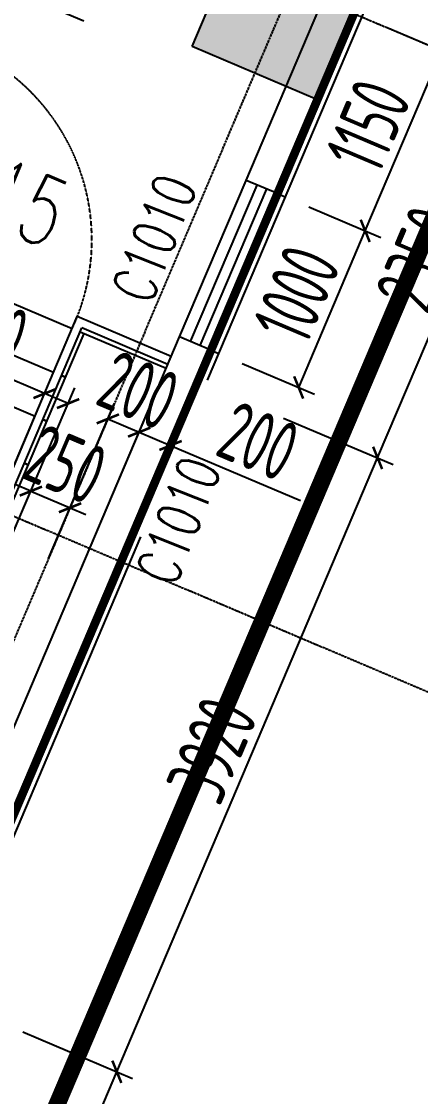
# Model space of a CAD drawing. Extents: x 11778731 to 12007717, y -6694179 to -6363962.
# Drawn here: x 11982956 to 11985299, y -6436845 to -6430526 of the extents above; entities that cross this region are included whole.
import ezdxf
from ezdxf.enums import TextEntityAlignment as Align
from ezdxf.xclip import XClip

# ---------------------------------------------------------------- set-up
doc = ezdxf.new("R2010")
doc.units = 0
doc.header["$LTSCALE"] = 10
doc.header["$MEASUREMENT"] = 0
doc.header["$XCLIPFRAME"] = 0
for name, pattern in [('A3-RG-axis-100$0$CENTER', [2, 1.25, -0.25, 0.25, -0.25]), ('A3-RI-3F$0$DASH', [0.35, 0.25, -0.1]), ('A3-RV-3F$0$HIDDEN2', [0.1875, 0.125, -0.0625]), ('DASHED2', [0.375, 0.25, -0.125])]:
    doc.linetypes.add(name, pattern=pattern)
for name, color, linetype in [('A-CLOD', 200, 'Continuous'), ('A3-RB-3F-100$0$A-DIMS-100', 1, 'Continuous'), ('A3-RG-axis-100$0$A-GRID', 1, 'A3-RG-axis-100$0$CENTER'), ('A3-RI-3F$0$A-FLOR', 2, 'Continuous'), ('A3-RI-3F$0$A-GLAZ', 140, 'Continuous'), ('A3-RI-3F$0$A-WALL', 7, 'Continuous'), ('A3-RI-3F$0$A-WALL-FINI', 95, 'Continuous'), ('A3-RS-1F$0$A-HATH-GRAY', 8, 'Continuous'), ('A3-RS-1F$0$A-WALL', 7, 'Continuous'), ('A3-RV-3F$0$A-STRS', 50, 'Continuous'), ('A3-RV-3F$0$A-STRS-HRAL', 80, 'Continuous'), ('A3-RV-3F$0$A-SYMB-STRS', 1, 'Continuous'), ('A3-SYMB-3F-100$0$A-SYMB', 4, 'Continuous'), ('A3-SYMB-3F-100$0$A-SYMB-DOOR', 3, 'Continuous'), ('A3-SYMB-3F-100$0$A-SYMB-DOOR1', 3, 'Continuous'), ('A3-SYMB-3F-100$0$A-SYMB-DOOR2', 3, 'Continuous'), ('A3-SYMB-3F-100$0$A-SYMB-DOOR3', 3, 'Continuous'), ('A3-SYMB-3F-100$0$A-SYMB-NAME', 4, 'Continuous'), ('A3-SYMB-3F-100$0$A-SYMB-NAME-E', 4, 'Continuous'), ('A3-SYMB-3F-100$0$A-SYMB-STRS', 1, 'Continuous')]:
    doc.layers.add(name, color=color, linetype=linetype)
doc.styles.add('A3-RB-3F-100$0$XD2008', font='xd-hzs.shx', dxfattribs={"width": 0.7, "bigfont": 'xd-hztxt.shx'})
doc.styles.add('A3-SYMB-3F-100$0$ECADI-TXT', font='simplex.shx', dxfattribs={"bigfont": 'hztxt.shx'})
doc.styles.add('A3-SYMB-3F-100$0$XD2008', font='hzs.shx', dxfattribs={"width": 0.7, "bigfont": 'hztxt.shx'})
doc.dimstyles.new('A3-RB-3F-100$0$XD100$0', dxfattribs={"dimscale": 100, "dimtxt": 3.5, "dimasz": 1, "dimexe": 1, "dimexo": 2, "dimgap": 0.5, "dimtad": 1, "dimdec": 0, "dimdsep": 46, "dimtxsty": 'A3-RB-3F-100$0$XD2008', "dimblk1": 'A3-RB-3F-100$0$_ARCHTICK', "dimblk2": 'A3-RB-3F-100$0$_ARCHTICK', "dimsah": 1, "dimcen": 2.5, "dimclrt": 4, "dimaunit": 1, "dimadec": 0, "dimazin": 0, "dimtfac": 1, "dimtdec": 0, "dimtix": 1, "dimtmove": 0, "dimatfit": 3, "dimfxl": 0, "dimtolj": 1, "dimtzin": 0, "dimarcsym": 0})

# ---------------------------------------------------------------- blocks, each defined once
blk = doc.blocks.new('A3-RV-3F')
at = {"layer": 'A3-RV-3F$0$A-STRS'}
for p, q in [((11982103.6, -6431841.8), (11983254.2, -6432330.2)), ((11981994.2, -6432099.5), (11983144.8, -6432587.9)), ((11981994.2, -6432099.5), (11983144.8, -6432587.9)), ((11981791.6, -6435967.9), (11983323.3, -6432359.5)), ((11981884.8, -6432357.2), (11983035.4, -6432845.6)), ((11981884.8, -6432357.2), (11983035.4, -6432845.6)), ((11983300.2, -6432349.7), (11983806.5, -6432564.6)), ((11983190.8, -6432607.5), (11983213.9, -6432617.2)), ((11983213.9, -6432617.2), (11983190.8, -6432607.5)), ((11983081.4, -6432865.2), (11983104.4, -6432874.9)), ((11983104.4, -6432874.9), (11983081.4, -6432865.2)), ((11982972, -6433122.9), (11982995, -6433132.7)), ((11982995, -6433132.7), (11982972, -6433122.9))]:
    blk.add_line(p, q, dxfattribs=at)
at = {"layer": 'A3-RV-3F$0$A-STRS-HRAL'}
for p, q in [((11981693.3, -6436007.6), (11983283.5, -6432261.1)), ((11983835.8, -6432495.6), (11983283.5, -6432261.1)), ((11981758.8, -6435981.1), (11983310, -6432326.7)), ((11983816.3, -6432541.6), (11983310, -6432326.7))]:
    blk.add_line(p, q, dxfattribs=at)
at = {"layer": 'A3-RV-3F$0$A-SYMB-STRS', "linetype": 'A3-RV-3F$0$HIDDEN2'}
blk.add_lwpolyline([(11980676.7, -6431236.1, -0.428236), (11982325.6, -6430550.9), (11982601.8, -6430668.1, -0.428308), (11983254.2, -6432330.2)], format="xyb", dxfattribs=at)
blk = doc.blocks.new('A3-RI-3F')
at = {"layer": 'A3-RI-3F$0$A-FLOR', "linetype": 'A3-RI-3F$0$DASH', "const_width": 50}
blk.add_lwpolyline([(11922838.4, -6425913.8), (11977074.7, -6448935.7), (11985123.7, -6429973.3), (11974261.7, -6425362.6), (11988321.8, -6392239.2), (11978237.5, -6391710.7), (11978173.5, -6391907.6), (11943983, -6380798.4), (11944557.8, -6379029.5), (11938185.7, -6376959.1), (11937611, -6378728), (11907835.3, -6369053.3)], dxfattribs=at)
at = {"layer": 'A3-RI-3F$0$A-GLAZ'}
for p, q in [((11983884.7, -6432380.5), (11984275.4, -6431460)), ((11983949.1, -6432407.9), (11984339.8, -6431487.4)), ((11984395.1, -6431510.8), (11984004.3, -6432431.3)), ((11984459.5, -6431538.2), (11984068.8, -6432458.7))]:
    blk.add_line(p, q, dxfattribs=at)
at = {"layer": 'A3-RI-3F$0$A-WALL'}
for p, q in [((11984459.5, -6431538.2), (11985123.7, -6429973.3)), ((11984275.4, -6431460), (11984861.5, -6430079.3)), ((11984459.5, -6431538.2), (11984275.4, -6431460)), ((11984459.5, -6431538.2), (11984275.4, -6431460)), ((11981559.8, -6437857.5), (11983884.7, -6432380.5)), ((11984068.8, -6432458.7), (11983884.7, -6432380.5)), ((11981568.1, -6438349.9), (11984068.8, -6432458.7))]:
    blk.add_line(p, q, dxfattribs=at)
at = {"layer": 'A3-RI-3F$0$A-WALL-FINI'}
for p, q in [((11984048.4, -6432634.7), (11985189.3, -6429946.8)), ((11984459.5, -6431538.2), (11984505.5, -6431557.7)), ((11984068.8, -6432458.7), (11984114.8, -6432478.2)), ((11981614.1, -6438369.5), (11983657.6, -6433555.2))]:
    blk.add_line(p, q, dxfattribs=at)
blk = doc.blocks.new('A3-RG-axis-100')
at = {"layer": 'A3-RG-axis-100$0$A-GRID'}
for p, q in [((11907163.4, -6401280.8), (11992184.7, -6437370.3)), ((11987939.3, -6422316.5), (11976921.4, -6448273.1)), ((11972482, -6425204.7), (11993552.3, -6434148.5))]:
    blk.add_line(p, q, dxfattribs=at)
blk = doc.blocks.new('A3-SYMB-3F-100$0$ECADI-TAG-NAME')
at = {"layer": 'A3-SYMB-3F-100$0$A-SYMB-NAME', "style": 'A3-SYMB-3F-100$0$ECADI-TXT', "width": 0.7}
blk.add_attdef('CHINESENAME', (1.855, 1.528), '', height=4, dxfattribs=at)
at = {"layer": 'A3-SYMB-3F-100$0$A-SYMB-NAME-E', "style": 'A3-SYMB-3F-100$0$ECADI-TXT', "width": 0.7}
blk.add_attdef('ENGLISHLOW', (2.183, 6.956), '', height=2.5, dxfattribs=at)
blk = doc.blocks.new('A3-SYMB-3F-100$0$ECADI-TAG-DOOR')
at = {"layer": 'A3-SYMB-3F-100$0$A-SYMB-DOOR', "style": 'A3-SYMB-3F-100$0$ECADI-TXT', "width": 0.7}
for tag, p in [('门窗主编号1', (-6.414, 7.257)), ('门窗主编号2', (2.085, 7.257))]:
    blk.add_attdef(tag, p, '', height=2.5, dxfattribs=at)
at = {"layer": 'A3-SYMB-3F-100$0$A-SYMB-DOOR', "style": 'A3-SYMB-3F-100$0$ECADI-TXT', "width": 0.7, "flags": 1}
for tag, p in [('洞口尺寸(宽X高)', (-6.416, 1.62)), ('备注', (-6.394, -1.213))]:
    blk.add_attdef(tag, p, '', height=2.5, dxfattribs=at)
at = {"layer": 'A3-SYMB-3F-100$0$A-SYMB-DOOR1', "style": 'A3-SYMB-3F-100$0$ECADI-TXT', "width": 0.7}
blk.add_attdef('门窗辅编号1', (-6.414, 4.413), '', height=2.5, dxfattribs=at)
at = {"layer": 'A3-SYMB-3F-100$0$A-SYMB-DOOR2', "style": 'A3-SYMB-3F-100$0$ECADI-TXT', "width": 0.7}
blk.add_attdef('门窗辅编号2', (-2.861, 4.413), '', height=2.5, dxfattribs=at)
at = {"layer": 'A3-SYMB-3F-100$0$A-SYMB-DOOR3', "style": 'A3-SYMB-3F-100$0$ECADI-TXT', "width": 0.7}
blk.add_attdef('门窗辅编号3', (2.323, 4.413), '', height=2.5, dxfattribs=at)
blk = doc.blocks.new('A3-SYMB-3F-100$0$ECADI-TAG-HGHT（国标）')
at = {"color": 1}
blk.add_line((-2.121, 2.121), (11.768, 2.121), dxfattribs=at)
at = {"color": 1, "const_width": 0.5}
blk.add_lwpolyline([(-2.121, 2.121), (0, 0), (2.121, 2.121)], dxfattribs=at)
at = {"color": 1}
blk.add_point((-1.481, 4.6), dxfattribs=at)
at = {"style": 'A3-SYMB-3F-100$0$XD2008', "width": 0.7}
blk.add_attdef('FL', text='', height=3, dxfattribs=at).set_placement((-2.689, 2.967), align=Align.RIGHT)
for tag, p in [('F.F.L.', (2.284, 2.967)), ('T.O.S.', (2.284, -1.104))]:
    blk.add_attdef(tag, p, '', height=3, dxfattribs=at)
blk = doc.blocks.new('A3-SYMB-3F-100')
at = {"layer": 'A3-SYMB-3F-100$0$A-SYMB'}
ref = blk.add_blockref('A3-SYMB-3F-100$0$ECADI-TAG-HGHT（国标）', (11982155.2, -6430257.5), dxfattribs=dict(at, xscale=100, yscale=100.0000000002328, rotation=337))
ref.add_attrib('F.F.L.', '9.450', (11982120.4, -6429920.4), dxfattribs={"layer": '0', "height": 300, "rotation": 337, "style": 'A3-SYMB-3F-100$0$XD2008', "width": 0.7})
at = {"layer": 'A3-SYMB-3F-100$0$A-SYMB-DOOR1'}
ref = blk.add_blockref('A3-SYMB-3F-100$0$ECADI-TAG-DOOR', (11984753.3, -6431547.8), dxfattribs=dict(at, xscale=99.99999999997297, yscale=100, zscale=100, rotation=68.45746126420124))
ref.add_attrib('门窗主编号1', 'C1010', dxfattribs={"height": 250, "rotation": 68.45746, "style": 'A3-SYMB-3F-100$0$ECADI-TXT', "width": 0.7}).set_placement((11983991.3, -6431494.2), align=Align.RIGHT)
ref = blk.add_blockref('A3-SYMB-3F-100$0$ECADI-TAG-DOOR', (11984895.6, -6433207), dxfattribs=dict(at, xscale=99.99999999997297, yscale=100, zscale=100, rotation=68.45746126420124))
ref.add_attrib('门窗主编号1', 'C1010', dxfattribs={"height": 250, "rotation": 68.45746, "style": 'A3-SYMB-3F-100$0$ECADI-TXT', "width": 0.7}).set_placement((11984133.6, -6433153.5), align=Align.RIGHT)
at = {"layer": 'A3-SYMB-3F-100$0$A-SYMB-STRS'}
ref = blk.add_blockref('A3-SYMB-3F-100$0$ECADI-TAG-NAME', (11982185.8, -6431639.8, 0), dxfattribs=dict(at, xscale=100, yscale=99.99999999999999, rotation=337))
ref.add_attrib('CHINESENAME', '下15', (11982416.3, -6431571.7, 0), dxfattribs={"height": 400, "rotation": 337, "style": 'A3-SYMB-3F-100$0$ECADI-TXT', "oblique": 360, "width": 0.7})
blk = doc.blocks.new('A3-RB-3F-100$0$_ARCHTICK')
at = {"color": 0, "linetype": 'ByBlock', "const_width": 0.15}
blk.add_lwpolyline([(-0.5, -0.5), (0.5, 0.5)], dxfattribs=at)
blk = doc.blocks.new('*D429')
at = {"layer": 'A3-RB-3F-100$0$A-DIMS-100', "color": 0, "lineweight": -2}
for p, q in [((11982963.6, -6436465.4), (11983607.9, -6436738.9)), ((11982898.5, -6438154.2), (11983515.9, -6436699.8)), ((11982346.2, -6437919.7), (11982990.6, -6438193.3))]:
    blk.add_line(p, q, dxfattribs=at)
at = {"layer": 'A3-RB-3F-100$0$A-DIMS-100', "color": 0, "lineweight": -2, "xscale": 100, "yscale": 100, "zscale": 100}
for p, rotation in [((11983515.9, -6436699.8), 66.99999999938989), ((11982898.5, -6438154.2), 246.9999999993899)]:
    blk.add_blockref('A3-RB-3F-100$0$_ARCHTICK', p, dxfattribs=dict(at, rotation=rotation))
at = {"layer": 'A3-RB-3F-100$0$A-DIMS-100', "color": 4, "insert": (11983000.1, -6437339.1), "char_height": 350, "attachment_point": 5, "rotation": 67, "style": 'A3-RB-3F-100$0$XD2008'}
blk.add_mtext('\\A1;1580', dxfattribs=at)
blk = doc.blocks.new('*D430')
at = {"layer": 'A3-RB-3F-100$0$A-DIMS-100', "color": 0, "lineweight": -2}
for p, q in [((11984495.3, -6432857), (11985139.6, -6433130.5)), ((11983515.9, -6436699.8), (11985047.6, -6433091.4)), ((11982963.6, -6436465.4), (11983607.9, -6436738.9))]:
    blk.add_line(p, q, dxfattribs=at)
at = {"layer": 'A3-RB-3F-100$0$A-DIMS-100', "color": 0, "lineweight": -2, "xscale": 100, "yscale": 100, "zscale": 100}
for p, rotation in [((11985047.6, -6433091.4), 66.99999999943901), ((11983515.9, -6436699.8), 246.999999999439)]:
    blk.add_blockref('A3-RB-3F-100$0$_ARCHTICK', p, dxfattribs=dict(at, rotation=rotation))
at = {"layer": 'A3-RB-3F-100$0$A-DIMS-100', "color": 4, "insert": (11984074.6, -6434807.7), "char_height": 350, "attachment_point": 5, "rotation": 67, "style": 'A3-RB-3F-100$0$XD2008'}
blk.add_mtext('\\A1;3920', dxfattribs=at)
blk = doc.blocks.new('*D431')
at = {"layer": 'A3-RB-3F-100$0$A-DIMS-100', "color": 0, "lineweight": -2}
for p, q in [((11985413.5, -6430693.8), (11986057.8, -6430967.3)), ((11985047.6, -6433091.4), (11985965.8, -6430928.2)), ((11984495.3, -6432857), (11985139.6, -6433130.5))]:
    blk.add_line(p, q, dxfattribs=at)
at = {"layer": 'A3-RB-3F-100$0$A-DIMS-100', "color": 0, "lineweight": -2, "xscale": 100, "yscale": 100, "zscale": 100}
for p, rotation in [((11985965.8, -6430928.2), 66.9999999994443), ((11985047.6, -6433091.4), 246.9999999994443)]:
    blk.add_blockref('A3-RB-3F-100$0$_ARCHTICK', p, dxfattribs=dict(at, rotation=rotation))
at = {"layer": 'A3-RB-3F-100$0$A-DIMS-100', "color": 4, "insert": (11985299.6, -6431921.9), "char_height": 350, "attachment_point": 5, "rotation": 67, "style": 'A3-RB-3F-100$0$XD2008'}
blk.add_mtext('\\A1;2350', dxfattribs=at)
blk = doc.blocks.new('*D445')
at = {"layer": 'A3-RB-3F-100$0$A-DIMS-100', "color": 0, "lineweight": -2}
for p, q in [((11983091.5, -6432713.5), (11982370.4, -6432407.4)), ((11982746.3, -6433526.8), (11983130.6, -6432621.5)), ((11982884.3, -6433585.4), (11983268.7, -6432680.1)), ((11983229.6, -6432772.1), (11983091.5, -6432713.5))]:
    blk.add_line(p, q, dxfattribs=at)
at = {"layer": 'A3-RB-3F-100$0$A-DIMS-100', "color": 0, "lineweight": -2, "xscale": 100, "yscale": 100, "zscale": 100}
for p, rotation in [((11983091.5, -6432713.5), 156.9999999998308), ((11983229.6, -6432772.1), 336.9999999998308)]:
    blk.add_blockref('A3-RB-3F-100$0$_ARCHTICK', p, dxfattribs=dict(at, rotation=rotation))
at = {"layer": 'A3-RB-3F-100$0$A-DIMS-100', "color": 4, "insert": (11982772.9, -6432333.8), "char_height": 350, "attachment_point": 5, "rotation": 337, "style": 'A3-RB-3F-100$0$XD2008'}
blk.add_mtext('\\A1;150', dxfattribs=at)
blk = doc.blocks.new('*D446')
at = {"layer": 'A3-RB-3F-100$0$A-DIMS-100', "color": 0, "lineweight": -2}
for p, q in [((11982884.3, -6433585.4), (11983050.3, -6433194.6)), ((11983011.2, -6433286.6), (11982919.1, -6433247.6)), ((11983011.2, -6433286.6), (11983241.3, -6433384.3)), ((11983114.5, -6433683.1), (11983280.4, -6433292.3)), ((11983241.3, -6433384.3), (11983333.4, -6433423.4))]:
    blk.add_line(p, q, dxfattribs=at)
at = {"layer": 'A3-RB-3F-100$0$A-DIMS-100', "color": 0, "lineweight": -2, "xscale": 100, "yscale": 100, "zscale": 100}
for p, rotation in [((11983011.2, -6433286.6), 336.9999999999137), ((11983241.3, -6433384.3), 156.9999999999137)]:
    blk.add_blockref('A3-RB-3F-100$0$_ARCHTICK', p, dxfattribs=dict(at, rotation=rotation))
at = {"layer": 'A3-RB-3F-100$0$A-DIMS-100', "color": 4, "insert": (11983214.2, -6433128.4), "char_height": 350, "attachment_point": 5, "rotation": 337, "style": 'A3-RB-3F-100$0$XD2008'}
blk.add_mtext('\\A1;250', dxfattribs=at)
blk = doc.blocks.new('*D447')
at = {"layer": 'A3-RB-3F-100$0$A-DIMS-100', "color": 0, "lineweight": -2}
for p, q in [((11983114.5, -6433683.1), (11983502.1, -6432769.9)), ((11983298.6, -6433761.3), (11983686.2, -6432848)), ((11983463.1, -6432861.9), (11983647.2, -6432940.1))]:
    blk.add_line(p, q, dxfattribs=at)
at = {"layer": 'A3-RB-3F-100$0$A-DIMS-100', "color": 0, "lineweight": -2, "xscale": 100, "yscale": 100, "zscale": 100}
for p, rotation in [((11983463.1, -6432861.9), 157.0000000001583), ((11983647.2, -6432940.1), 337.0000000001583)]:
    blk.add_blockref('A3-RB-3F-100$0$_ARCHTICK', p, dxfattribs=dict(at, rotation=rotation))
at = {"layer": 'A3-RB-3F-100$0$A-DIMS-100', "color": 4, "insert": (11983643, -6432693.9), "char_height": 350, "attachment_point": 5, "rotation": 337, "style": 'A3-RB-3F-100$0$XD2008'}
blk.add_mtext('\\A1;200', dxfattribs=at)
blk = doc.blocks.new('*D448')
at = {"layer": 'A3-RB-3F-100$0$A-DIMS-100', "color": 0, "lineweight": -2}
for p, q in [((11983298.6, -6433761.3), (11983686.2, -6432848)), ((11983482.7, -6433839.4), (11983870.3, -6432926.2)), ((11983647.2, -6432940.1), (11983831.3, -6433018.2)), ((11983831.3, -6433018.2), (11984595.3, -6433342.5))]:
    blk.add_line(p, q, dxfattribs=at)
at = {"layer": 'A3-RB-3F-100$0$A-DIMS-100', "color": 0, "lineweight": -2, "xscale": 100, "yscale": 100, "zscale": 100}
for p, rotation in [((11983647.2, -6432940.1), 156.9999999998385), ((11983831.3, -6433018.2), 336.9999999998385)]:
    blk.add_blockref('A3-RB-3F-100$0$_ARCHTICK', p, dxfattribs=dict(at, rotation=rotation))
at = {"layer": 'A3-RB-3F-100$0$A-DIMS-100', "color": 4, "insert": (11984347.2, -6432992.8), "char_height": 350, "attachment_point": 5, "rotation": 337, "style": 'A3-RB-3F-100$0$XD2008'}
blk.add_mtext('\\A1;200', dxfattribs=at)
blk = doc.blocks.new('*D676')
at = {"layer": 'A3-RB-3F-100$0$A-DIMS-100', "color": 0, "lineweight": -2}
for p, q in [((11984643.6, -6431616.3), (11985066.8, -6431796)), ((11984583.9, -6432677.4), (11984974.7, -6431756.9)), ((11984252.8, -6432536.8), (11984676, -6432716.4))]:
    blk.add_line(p, q, dxfattribs=at)
at = {"layer": 'A3-RB-3F-100$0$A-DIMS-100', "color": 0, "lineweight": -2, "xscale": 100, "yscale": 100, "zscale": 100}
for p, rotation in [((11984974.7, -6431756.9), 66.99626313906421), ((11984583.9, -6432677.4), 246.9962631390643)]:
    blk.add_blockref('A3-RB-3F-100$0$_ARCHTICK', p, dxfattribs=dict(at, rotation=rotation))
at = {"layer": 'A3-RB-3F-100$0$A-DIMS-100', "color": 4, "insert": (11984572.2, -6432129.2), "char_height": 350, "attachment_point": 5, "rotation": 66.99626, "style": 'A3-RB-3F-100$0$XD2008'}
blk.add_mtext('\\A1;1000', dxfattribs=at)
blk = doc.blocks.new('*D677')
at = {"layer": 'A3-RB-3F-100$0$A-DIMS-100', "color": 0, "lineweight": -2}
for p, q in [((11985093, -6430557.7), (11985516.2, -6430737.4)), ((11984974.7, -6431756.9), (11985424.1, -6430698.3)), ((11984643.6, -6431616.3), (11985066.8, -6431796))]:
    blk.add_line(p, q, dxfattribs=at)
at = {"layer": 'A3-RB-3F-100$0$A-DIMS-100', "color": 0, "lineweight": -2, "xscale": 100, "yscale": 100, "zscale": 100}
for p, rotation in [((11985424.1, -6430698.3), 66.9962631390666), ((11984974.7, -6431756.9), 246.9962631390666)]:
    blk.add_blockref('A3-RB-3F-100$0$_ARCHTICK', p, dxfattribs=dict(at, rotation=rotation))
at = {"layer": 'A3-RB-3F-100$0$A-DIMS-100', "color": 4, "insert": (11984992.3, -6431139.7), "char_height": 350, "attachment_point": 5, "rotation": 66.99626, "style": 'A3-RB-3F-100$0$XD2008'}
blk.add_mtext('\\A1;1150', dxfattribs=at)
blk = doc.blocks.new('A3-RS-1F')
at = {"layer": 'A3-RS-1F$0$A-HATH-GRAY'}
blk.add_hatch(color=256, dxfattribs=at).paths.add_polyline_path([(11983957.5, -6430673.3), (11984387.3, -6429660.7), (11985123.7, -6429973.3), (11984693.9, -6430985.9)])
at = {"layer": 'A3-RS-1F$0$A-WALL'}
blk.add_lwpolyline([(11983957.5, -6430673.3), (11984387.3, -6429660.7), (11985123.7, -6429973.3), (11984693.9, -6430985.9)], close=True, dxfattribs=at)
blk = doc.blocks.new('A3-RB-3F-100')
at = {"layer": 'A3-RB-3F-100$0$A-DIMS-100'}
for p1, p2, picture, middle in [((11984459.5, -6431538.2), (11984908.9, -6430479.6), '*D677', (11984992.3, -6431139.7)), ((11984068.7, -6432458.6), (11984459.5, -6431538.2), '*D676', (11984572.2, -6432129.2))]:
    dim = blk.add_aligned_dim(p1=p1, p2=p2, distance=-559.7, dimstyle='A3-RB-3F-100$0$XD100$0', dxfattribs=at)
    dim.commit()
    dim.dimension.update_dxf_attribs({"geometry": picture, "text_midpoint": middle})
for p1, p2, distance, picture, middle in [((11984311.2, -6432778.8), (11985229.4, -6430615.6), -800, '*D431', (11985299.6, -6431921.9)), ((11982806.2, -6433769.5), (11983036.3, -6433867.2), 524.6, '*D446', (11983214.2, -6433128.4)), ((11982779.5, -6436387.2), (11984311.2, -6432778.8), -800, '*D430', (11984074.6, -6434807.7)), ((11982162.1, -6437841.6), (11982779.5, -6436387.2), -800, '*D429', (11983000.1, -6437339.1))]:
    dim = blk.add_aligned_dim(p1=p1, p2=p2, distance=distance, dimstyle='A3-RB-3F-100$0$XD100$0', override={"dimasz": 1}, dxfattribs=at)
    dim.commit()
    dim.dimension.update_dxf_attribs({"geometry": picture, "text_midpoint": middle})
for base, p1, p2, picture, middle in [((11983229.6, -6432772.1), (11982668.1, -6433710.9), (11982806.2, -6433769.5), '*D445', (11982684.9, -6432540.9)), ((11983647.2, -6432940.1), (11983036.3, -6433867.2), (11983220.4, -6433945.4), '*D447', (11983555.1, -6432901)), ((11983831.3, -6433018.2), (11983220.4, -6433945.4), (11983404.5, -6434023.5), '*D448', (11984259.3, -6433199.9))]:
    dim = blk.add_linear_dim(base=base, p1=p1, p2=p2, angle=337, dimstyle='A3-RB-3F-100$0$XD100$0', override={"dimasz": 1}, dxfattribs=at)
    dim.commit()
    dim.dimension.update_dxf_attribs({"geometry": picture, "text_midpoint": middle, "dimtype": 129})

msp = doc.modelspace()

# ---------------------------------------------------------------- linework, layer by layer
at = {"layer": 'A-CLOD', "linetype": 'DASHED2', "const_width": 100}
msp.add_lwpolyline([(11978479.6, -6426175.2), (11985751.6, -6429262, -0.414214), (11986069.4, -6430048.7), (11982025.4, -6439576, -0.414214), (11981238.6, -6439893.8), (11973966.6, -6436807.1, -0.414214), (11973648.8, -6436020.3), (11977692.8, -6426493.1, -0.414214)], format="xyb", close=True, dxfattribs=at)

# ---------------------------------------------------------------- block references
for name in ['A3-RG-axis-100', 'A3-RB-3F-100', 'A3-RI-3F', 'A3-RI-3F', 'A3-RI-3F', 'A3-SYMB-3F-100', 'A3-SYMB-3F-100', 'A3-RV-3F', 'A3-RV-3F']:
    msp.add_blockref(name, (0, 0))
ref = msp.add_blockref('A3-RS-1F', (0, 0))
XClip(ref).set_block_clipping_path([(11880575.4595815204, -6415096.270357037), (11910249.6177904997, -6426601.7009763205), (11922841.9025027994, -6430599.4828046197), (11977834.5324543808, -6451371.0095163761), (12008409.3102089595, -6381594.5835881606), (11890394.8696729206, -6356927.6296852781), (11884882.5177205391, -6396620.1386088813)])

doc.saveas('drawing.dxf')
